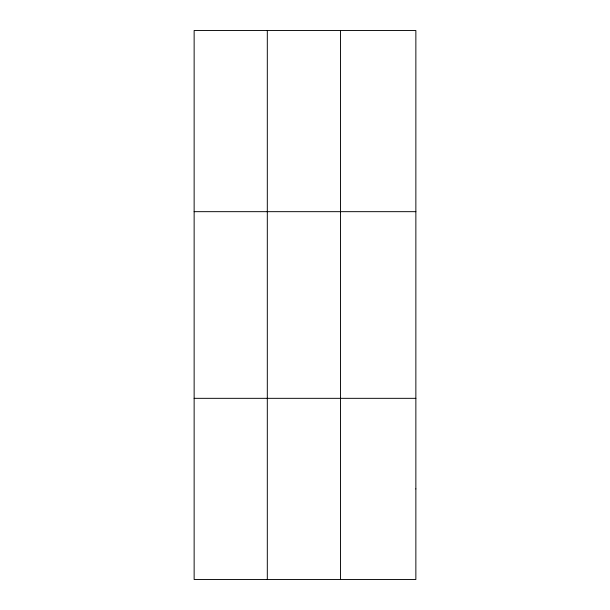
<?xml version="1.0" encoding="UTF-8"?>
<svg xmlns="http://www.w3.org/2000/svg" width="610" height="610" viewBox="0 0 610 610"><rect width="100%" height="100%" fill="white"/><g stroke="black" fill="none" stroke-linecap="round" stroke-linejoin="round"><path stroke-width="0.91" d="M267.31 579.5L267.31 30.5M340.471 579.5L340.471 30.5M194.14 211.67L415.86 211.67M194.14 398.33L415.86 398.33M415.86 488.915L415.86 579.5L194.14 579.5L194.14 30.5L415.86 30.5L415.86 488.915"/></g></svg>
